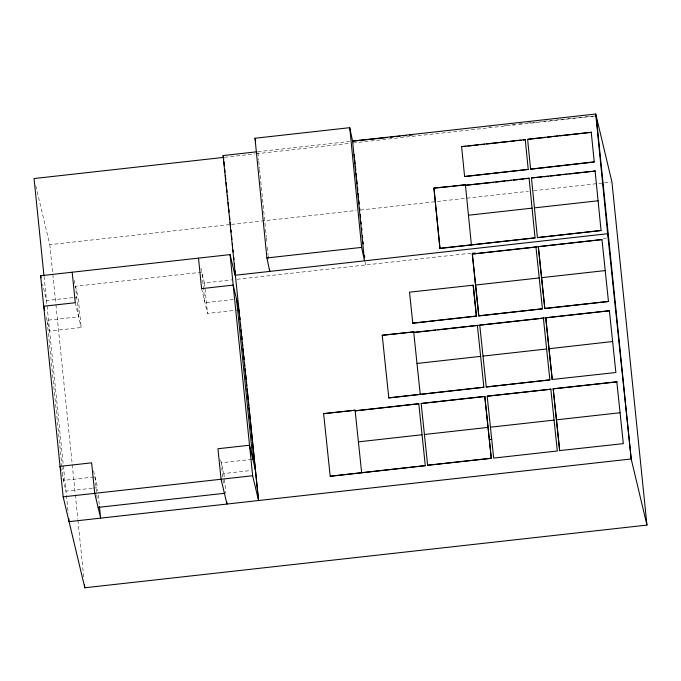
<?xml version="1.0" encoding="UTF-8"?>
<svg xmlns="http://www.w3.org/2000/svg" width="681" height="681" viewBox="0 0 681 681"><rect width="100%" height="100%" fill="white"/><g stroke="black" fill="none" stroke-linecap="round" stroke-linejoin="round"><path stroke-width="0.51" stroke-dasharray="3.4 2.55" d="M257.827 151.684L349.413 141.478M224.585 157.294L255.111 153.889M256.167 153.778L349.855 143.325M353.013 142.976L595.117 115.974L540.288 121.652M35.77 185.777L49.807 244.666L230.484 224.517M231.54 224.398L356.223 210.497M360.453 210.029L528.456 191.293M533.742 190.706L603.477 182.925M604.532 182.806L610.874 182.099M72.816 297.606L46.504 300.534L42.562 284.003M73.871 297.486L78.085 297.018L81.192 327.51L49.611 331.034L45.857 315.269M200.886 268.169L204.402 282.93L231.77 279.874M237.039 279.287L471.184 253.179M472.248 253.06L475.415 252.711M603.34 238.444L606.516 238.086M233.379 299.512L204.955 302.679L201.84 272.187L75.523 286.267L78.638 316.767L47.057 320.291L61.997 466.715M201.61 288.633L207.518 313.43L233.83 310.493M93.927 477.006L63.393 480.411L62.107 467.77M251.825 459.394L221.299 462.799L223.445 483.833M92.275 488.217L65.955 491.154L62.201 475.389M93.323 488.098L97.536 487.63L97.86 490.788M220.584 459.786L223.853 473.542L251.229 470.494M488.609 127.015L490.72 126.794M504.434 125.372L506.536 125.159M511.814 124.606L514.972 124.282M519.194 123.84L523.408 123.406M527.63 122.972L531.852 122.529M532.9 122.418L539.233 121.763M74.084 280.249L78.085 297.018M75.285 302.722L81.192 327.51M93.544 470.86L97.536 487.63M365.144 261.81L365.459 264.969M204.402 282.93L207.518 313.43M223.853 473.542L225.896 493.529M98.285 494.993L99.358 505.506M94.974 476.887L96.693 493.716M96.804 494.764L97.23 498.969M49.807 244.666L55.833 303.786M55.944 304.841L75.233 493.819M75.336 494.874L77.821 519.152M77.923 520.207L83.848 578.271M44.035 276.35L68.211 513.236M257.929 152.74L258.661 160.086M258.771 161.142L259.504 168.488M259.606 169.543L261.274 186.339M261.376 187.394L265.454 228.348M265.556 229.395L266.288 236.75M266.39 237.797L266.918 243.049M267.335 247.246L268.067 254.6M268.169 255.647L268.586 259.853"/><path stroke-width="1.02" d="M269.531 269.301L269.736 271.404L266.901 257.954L255 138.243L349.736 127.679L352.571 141.12L364.48 260.84L361.645 247.39L349.736 127.679M387.37 137.511L352.571 141.12L595.739 114.008L611.93 181.98L646.95 525.094L84.819 587.771L63.163 496.858L40.596 275.737L230.076 254.609L252.642 475.73L258.55 500.526L223.087 155.557L256.78 151.803M223.743 159.516L223.53 157.413L34.05 178.541L43.925 275.294M525.238 139.477L528.235 169.416L464.604 176.515L461.599 146.568L525.281 139.682L523.195 139.911M591.236 132.114L594.241 162.061L530.601 169.152L527.605 139.213L591.278 132.318L559.986 135.808M465.813 146.313L461.599 146.568M467.907 146.075L472.078 145.615M474.163 145.376L478.334 144.917M480.42 144.678L484.591 144.219M486.677 143.98L508.588 141.546M510.673 141.308L514.845 140.848M516.93 140.609L521.101 140.15M528.686 139.299L545.379 137.443M547.464 137.204L551.636 136.745M553.73 136.506L557.901 136.047M594.198 161.848L530.601 169.152M493.657 182.355L465.455 185.283L529.086 178.192L535.045 237.873L439.96 248.48L433.925 188.109L465.429 184.806L452.848 186.211M433.925 188.109L450.745 186.441M595.092 170.829L601.051 230.51L537.411 237.609L531.452 177.928L595.134 171.033L593.049 171.271M495.751 182.116L505.132 181.069M507.226 180.84L511.397 180.371M513.483 180.142L517.654 179.673M519.739 179.444L523.91 178.975M525.996 178.745L529.086 178.192M541.931 176.966L531.452 177.928M544.017 176.737L548.188 176.268M550.274 176.038L554.445 175.57M556.53 175.34L560.71 174.872M562.795 174.642L566.967 174.174M569.052 173.944L590.955 171.501M266.901 257.954L361.645 247.39M439.909 248.267L535.045 237.873M535.947 246.931L542.451 308.825L478.811 315.916L472.316 254.022L535.981 247.05M601.987 239.686L608.456 301.462L544.817 308.561L538.322 246.658L601.953 239.567L472.316 254.022M236.988 310.144L239.099 309.906L239.414 313.064M412.788 323.177L409.519 292.175L473.184 285.194L476.419 316.086L412.788 323.177L476.419 316.086M478.777 315.797L542.451 308.825M544.783 308.433L608.456 301.462M382.22 335.282L413.707 331.894L382.22 335.282L388.791 397.891L483.876 387.242L477.381 325.348L413.742 332.447L435.687 330.123M543.378 317.993L549.882 379.887L486.243 386.978L479.747 325.084L543.412 318.112M545.745 317.729L552.24 379.606L545.745 317.729L609.418 310.749L437.772 329.893M612.619 341.513L549.014 348.732M552.206 379.487L615.879 372.507L609.384 310.63M323.628 413.639L355.116 410.251L323.628 413.639L330.2 476.249L425.293 465.642L418.789 403.748L355.159 410.839L418.789 403.748M427.659 465.378L421.156 403.484L484.795 396.385L491.29 458.279L427.625 465.259L491.29 458.279M484.829 396.504L421.156 403.484M487.179 396.189L550.852 389.209L487.179 396.189L493.682 458.083L557.313 450.984L550.818 389.089M553.185 388.825L616.85 381.854L553.185 388.825L559.68 450.72L553.219 388.945M489.35 439.637L491.716 439.373M63.163 496.858L252.642 475.73M559.646 450.601L623.319 443.629L616.816 381.735M98.09 507.388L224.407 493.299M390.536 137.187L393.695 136.855M396.861 136.532L400.028 136.2M403.186 135.877L406.353 135.545M409.519 135.221L412.677 134.889M605.222 270.578L541.582 277.669M620.085 412.737L556.454 419.836M538.322 246.658L544.817 308.561M539.216 277.933L475.585 285.033M546.647 348.995L483.016 356.095M549.882 379.887L486.243 386.978M554.079 420.1L490.448 427.191M473.184 285.194L476.385 315.967M480.641 356.359L417.01 363.45M483.876 387.242L388.791 397.891M488.064 427.396L424.425 434.487M420.245 394.384L413.673 331.775M422.058 434.75L358.427 441.85M425.293 465.642L330.2 476.249M361.654 472.742L355.082 410.132M608.627 237.856L607.648 233.719L595.739 114.008M646.95 525.094L631.193 458.968L607.648 233.719L234.996 275.277L230.076 254.609M223.087 155.557L223.53 157.413M238.673 308.127L233.191 285.109L201.61 288.633L198.494 258.133M255.435 470.026L249.527 445.229L217.954 448.745L221.061 479.245L226.969 504.042L226.756 501.94M40.596 275.737L41.09 277.805M44.665 310.255L43.703 306.237L75.285 302.722L72.177 272.221M61.009 470.375L60.047 466.357L91.629 462.833L94.744 493.333L100.652 518.13L99.469 506.562M598.088 200.776L534.457 207.875M601.051 230.51L537.411 237.609M528.235 169.416L464.604 176.515M532.091 208.139L468.451 215.23M471.414 244.973L465.387 184.602M255 138.243L255.647 141.342M472.35 254.141L478.811 315.916M484.795 396.385L491.256 458.16M596.181 115.864L631.193 458.968L69.07 521.655L68.747 518.496M354.188 154.544L354.512 157.703M354.724 159.805L355.159 164.01M355.371 166.113L355.805 170.318M356.12 173.476L356.555 177.681M356.767 179.784L357.193 183.989M357.516 187.147L357.84 190.297M358.163 193.455L358.589 197.66M358.913 200.818L359.236 203.977M359.662 208.182L359.883 210.284M360.309 214.489L360.632 217.648M361.058 221.853L361.279 223.955M361.705 228.161L361.917 230.263M362.454 235.524L362.675 237.626M363.101 241.832L363.313 243.934M364.497 255.503L364.71 257.605M223.964 161.618L224.389 165.823M224.713 168.982L225.036 172.14M225.36 175.289L225.786 179.495M226.109 182.653L226.432 185.811M226.747 188.96L227.071 192.119M227.394 195.277L227.829 199.482M228.144 202.632L228.467 205.79M228.79 208.948L229.114 212.097M229.54 216.311L229.863 219.461M230.187 222.619L230.51 225.769M230.936 229.982L231.148 232.085M231.583 236.29L231.906 239.448M232.332 243.653L232.544 245.756M232.979 249.961L233.191 252.064M233.728 257.324L233.941 259.427M234.375 263.632L234.587 265.735M235.124 270.995L235.337 273.098M239.848 317.278L240.061 319.389M240.495 323.603L240.708 325.705M241.142 329.919L241.457 333.077M241.781 336.244L242.104 339.402M242.427 342.56L242.751 345.718M243.074 348.885L243.5 353.099M243.824 356.257L244.147 359.415M244.47 362.573L244.794 365.74M245.117 368.898L245.543 373.111M245.764 375.214L246.19 379.428M246.403 381.539L246.837 385.752M247.16 388.911L248.233 399.449M248.446 401.552L248.88 405.765M249.093 407.876L250.276 419.462M250.489 421.565L258.55 500.526M236.537 299.163L252.881 459.275M84.495 584.604L84.819 587.771M433.976 188.314L439.96 248.48"/></g></svg>
